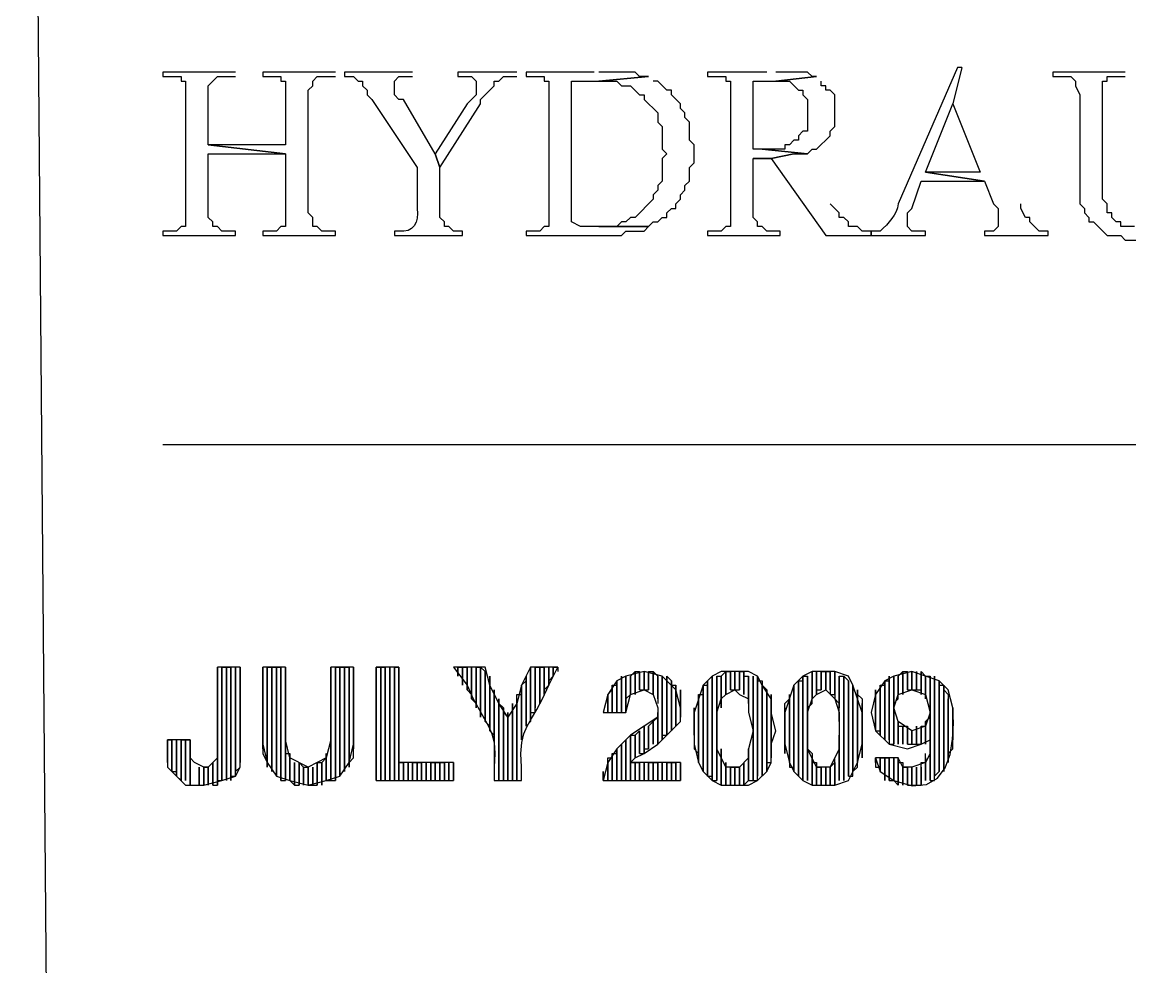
# Model space of a CAD drawing. Header units: metres. Extents: x 45 to 1207, y 17 to 774.
# Drawn here: x 935 to 993.6, y 67 to 116.9 of the extents above; entities that cross this region are included whole.
import ezdxf

# ---------------------------------------------------------------- set-up
doc = ezdxf.new("R2010")
doc.units = ezdxf.units.M

msp = doc.modelspace()

# ---------------------------------------------------------------- linework, layer by layer
for p, q in [((935.04, 216.72), (936.72, 17.76)), ((935.04, 216.72), (936.72, 17.76)), ((946.32, 114.24), (942.48, 114.24)), ((942.48, 114.24), (942.48, 114)), ((951.6, 114.24), (947.76, 114.24)), ((947.76, 114.24), (947.76, 114)), ((955.68, 114.24), (952.08, 114.24)), ((952.08, 114.24), (952.08, 114)), ((961.2, 114.24), (958.08, 114.24)), ((958.08, 114.24), (958.08, 114)), ((965.28, 114.24), (961.68, 114.24)), ((961.68, 114.24), (961.68, 114)), ((967.44, 114.24), (965.52, 114.24)), ((967.68, 114), (967.44, 114.24)), ((974.4, 114.24), (971.28, 114.24)), ((971.28, 114.24), (971.28, 114)), ((976.56, 114.24), (974.88, 114.24)), ((976.8, 114), (976.56, 114.24)), ((984.48, 114.48), (981.36, 107.28)), ((984.72, 114.48), (984.24, 112.56)), ((984.72, 114.48), (984.48, 114.48)), ((993.36, 114.24), (989.52, 114.24)), ((989.52, 114.24), (989.52, 114)), ((942.48, 114), (943.44, 114)), ((943.44, 114), (943.44, 113.76)), ((943.44, 113.76), (943.68, 113.76)), ((943.68, 113.76), (943.68, 113.52)), ((944.88, 113.52), (945.36, 114)), ((945.36, 114), (946.32, 114)), ((947.76, 114), (948.72, 114)), ((948.72, 114), (948.72, 113.76)), ((948.72, 113.76), (948.96, 113.76)), ((948.96, 113.76), (948.96, 110.4)), ((950.4, 113.76), (950.64, 114)), ((950.4, 113.52), (950.4, 113.76)), ((950.64, 114), (951.6, 114)), ((952.08, 114), (952.56, 114)), ((952.56, 114), (952.8, 113.76)), ((952.8, 113.76), (953.04, 113.76)), ((953.04, 113.76), (953.04, 113.52)), ((954.72, 113.76), (954.96, 114)), ((954.72, 113.04), (954.72, 113.76)), ((954.96, 114), (955.68, 114)), ((958.08, 114), (958.8, 114)), ((958.8, 114), (959.04, 113.76)), ((959.04, 113.76), (959.04, 113.04)), ((960, 113.52), (960, 113.76)), ((960, 113.76), (960.24, 113.76)), ((960.24, 113.76), (960.48, 114)), ((960.48, 114), (961.2, 114)), ((961.68, 114), (962.64, 114)), ((962.64, 114), (962.64, 113.76)), ((962.64, 113.76), (962.88, 113.76)), ((962.88, 113.76), (962.88, 113.52)), ((964.08, 106.32), (964.08, 113.76)), ((964.08, 113.76), (965.52, 113.76)), ((968.16, 114), (965.52, 113.76)), ((965.52, 113.76), (968.16, 114)), ((965.52, 113.76), (966.48, 113.76)), ((966.48, 113.76), (966.72, 113.52)), ((968.16, 114), (967.68, 114)), ((968.64, 113.76), (968.4, 113.76)), ((969.12, 113.28), (968.64, 113.76)), ((971.28, 114), (972.24, 114)), ((972.24, 114), (972.24, 113.76)), ((972.24, 113.76), (972.48, 113.76)), ((972.48, 113.76), (972.48, 113.52)), ((973.68, 110.16), (973.68, 113.76)), ((973.68, 113.76), (974.88, 113.76)), ((977.04, 114), (974.88, 113.76)), ((974.88, 113.76), (977.04, 114)), ((974.88, 113.76), (975.6, 113.76)), ((975.6, 113.76), (976.08, 113.28)), ((977.04, 114), (976.8, 114)), ((977.28, 113.52), (977.28, 113.76)), ((989.52, 114), (990.48, 114)), ((990.48, 114), (990.72, 113.76)), ((990.72, 113.76), (990.72, 113.52)), ((992.16, 107.52), (992.16, 113.76)), ((992.16, 113.76), (992.4, 113.76)), ((992.4, 113.76), (992.4, 114)), ((992.4, 114), (993.36, 114)), ((944.88, 110.4), (944.88, 113.52)), ((950.16, 113.28), (950.4, 113.52)), ((950.16, 106.8), (950.16, 113.28)), ((953.04, 113.52), (953.28, 113.28)), ((953.28, 113.28), (953.28, 113.04)), ((953.28, 113.04), (953.52, 112.8)), ((954.96, 112.8), (954.72, 113.04)), ((959.04, 113.04), (958.56, 112.56)), ((959.28, 112.8), (960, 113.52)), ((966.72, 113.52), (967.2, 113.52)), ((967.2, 113.52), (967.68, 113.04)), ((967.68, 113.04), (967.92, 113.04)), ((967.92, 113.04), (967.92, 112.8)), ((969.36, 113.28), (969.12, 113.28)), ((969.36, 113.04), (969.36, 113.28)), ((969.84, 112.56), (969.36, 113.04)), ((976.08, 113.28), (976.32, 113.28)), ((976.32, 113.28), (976.32, 113.04)), ((976.32, 113.04), (976.56, 112.8)), ((977.52, 113.52), (977.28, 113.52)), ((977.52, 113.28), (977.52, 113.52)), ((977.76, 113.28), (977.52, 113.28)), ((978, 113.04), (977.76, 113.28)), ((990.72, 113.52), (990.96, 113.04)), ((990.96, 113.04), (990.96, 107.28)), ((953.52, 112.8), (955.92, 109.2)), ((955.2, 112.8), (954.96, 112.8)), ((956.88, 109.92), (955.2, 112.8)), ((958.56, 112.56), (956.88, 109.92)), ((957.12, 109.2), (959.28, 112.56)), ((959.28, 112.56), (959.28, 112.8)), ((967.92, 112.8), (968.64, 112.08)), ((969.84, 112.32), (969.84, 112.56)), ((976.56, 112.8), (976.56, 111.12)), ((982.8, 108.96), (984.24, 112.56)), ((984.24, 112.56), (985.68, 108.96)), ((968.64, 112.08), (968.64, 111.6)), ((970.08, 112.08), (969.84, 112.32)), ((970.08, 111.84), (970.08, 112.08)), ((968.64, 111.6), (968.88, 111.36)), ((968.88, 111.36), (968.88, 110.16)), ((970.32, 111.6), (970.08, 111.84)), ((970.32, 110.64), (970.32, 111.6)), ((977.76, 111.12), (978, 111.36)), ((978, 111.36), (978, 111.6)), ((976.32, 111.12), (976.08, 110.88)), ((976.08, 110.88), (976.08, 110.64)), ((976.56, 111.12), (976.32, 111.12)), ((977.04, 110.16), (977.76, 110.88)), ((977.76, 110.88), (977.76, 111.12)), ((948.96, 109.92), (944.88, 110.4)), ((948.96, 110.4), (944.88, 110.4)), ((944.88, 110.4), (948.96, 109.92)), ((968.88, 110.16), (969.12, 109.92)), ((970.56, 110.4), (970.32, 110.64)), ((970.56, 109.44), (970.56, 110.4)), ((974.16, 110.16), (973.68, 110.16)), ((975.36, 110.16), (974.16, 110.16)), ((974.16, 110.16), (976.56, 109.92)), ((976.56, 109.92), (974.16, 110.16)), ((975.6, 110.4), (975.36, 110.4)), ((975.36, 110.4), (975.36, 110.16)), ((975.84, 110.64), (975.6, 110.4)), ((976.08, 110.64), (975.84, 110.64)), ((976.56, 109.92), (976.8, 110.16)), ((976.8, 110.16), (977.04, 110.16)), ((944.88, 106.56), (944.88, 109.92)), ((944.88, 109.92), (948.96, 109.92)), ((948.96, 109.92), (948.96, 106.08)), ((956.88, 109.92), (957.12, 109.2)), ((957.12, 109.2), (956.88, 109.92)), ((969.12, 109.92), (968.88, 109.68)), ((968.88, 109.68), (968.88, 108.48)), ((974.64, 109.68), (973.68, 109.68)), ((973.68, 109.68), (974.4, 109.68)), ((973.68, 106.56), (973.68, 109.68)), ((973.68, 109.68), (974.64, 109.68)), ((975.84, 109.92), (974.64, 109.68)), ((974.64, 109.68), (975.84, 109.92)), ((974.64, 109.68), (977.52, 105.6)), ((975.84, 109.92), (976.56, 109.92)), ((955.92, 109.2), (955.92, 107.04)), ((957.12, 106.56), (957.12, 109.2)), ((970.32, 109.2), (970.56, 109.44)), ((970.32, 108.48), (970.32, 109.2)), ((985.92, 108.48), (982.8, 108.96)), ((985.68, 108.96), (982.8, 108.96)), ((982.8, 108.96), (985.92, 108.48)), ((968.88, 108.48), (968.64, 108.24)), ((970.08, 108.24), (970.32, 108.48)), ((982.08, 107.04), (982.56, 108.48)), ((982.56, 108.48), (985.92, 108.48)), ((985.92, 108.48), (986.4, 107.28)), ((968.64, 108), (968.4, 107.76)), ((968.4, 107.76), (968.4, 107.52)), ((968.64, 108.24), (968.64, 108)), ((969.84, 107.76), (970.08, 108)), ((969.84, 107.52), (969.84, 107.76)), ((970.08, 108), (970.08, 108.24)), ((968.4, 107.52), (967.44, 106.56)), ((969.6, 107.28), (969.84, 107.52)), ((969.6, 107.04), (969.6, 107.28)), ((978.24, 106.8), (977.76, 107.28)), ((986.4, 107.28), (986.64, 107.04)), ((987.84, 107.04), (987.84, 107.28)), ((990.96, 107.28), (991.2, 107.04)), ((992.4, 107.28), (992.16, 107.52)), ((992.4, 106.8), (992.4, 107.28)), ((950.4, 106.56), (950.16, 106.8)), ((969.12, 106.8), (969.36, 107.04)), ((969.12, 106.56), (969.12, 106.8)), ((969.36, 107.04), (969.6, 107.04)), ((978.24, 106.56), (978.24, 106.8)), ((981.84, 106.8), (982.08, 107.04)), ((981.84, 106.08), (981.84, 106.8)), ((986.64, 107.04), (986.64, 106.08)), ((988.08, 106.56), (987.84, 107.04)), ((991.2, 107.04), (991.2, 106.8)), ((991.2, 106.8), (991.44, 106.56)), ((992.64, 106.8), (992.4, 106.8)), ((992.64, 106.56), (992.64, 106.8)), ((943.44, 106.08), (943.2, 105.84)), ((943.68, 106.08), (943.44, 106.08)), ((943.68, 106.32), (943.68, 106.08)), ((945.12, 106.32), (944.88, 106.56)), ((945.12, 106.08), (945.12, 106.32)), ((945.36, 106.08), (945.12, 106.08)), ((945.6, 105.84), (945.36, 106.08)), ((948.72, 106.08), (948.48, 105.84)), ((948.96, 106.08), (948.72, 106.08)), ((950.4, 106.08), (950.4, 106.56)), ((950.64, 106.08), (950.4, 106.08)), ((950.88, 105.84), (950.64, 106.08)), ((957.36, 106.32), (957.12, 106.56)), ((957.36, 106.08), (957.36, 106.32)), ((957.6, 106.08), (957.36, 106.08)), ((957.84, 105.84), (957.6, 106.08)), ((962.64, 106.08), (962.4, 105.84)), ((962.88, 106.08), (962.64, 106.08)), ((962.88, 106.32), (962.88, 106.08)), ((964.56, 106.08), (964.08, 106.32)), ((968.16, 106.08), (964.56, 106.08)), ((966.48, 106.08), (965.52, 106.08)), ((965.52, 106.08), (968.16, 106.08)), ((966.72, 106.32), (966.48, 106.08)), ((966.96, 106.32), (966.72, 106.32)), ((967.2, 106.56), (966.96, 106.32)), ((967.44, 106.56), (967.2, 106.56)), ((967.92, 105.84), (968.16, 106.08)), ((968.16, 106.08), (968.4, 106.32)), ((968.4, 106.32), (968.64, 106.32)), ((968.64, 106.32), (968.88, 106.56)), ((968.88, 106.56), (969.12, 106.56)), ((972.24, 106.08), (972, 105.84)), ((972.48, 106.08), (972.24, 106.08)), ((972.48, 106.32), (972.48, 106.08)), ((973.92, 106.32), (973.68, 106.56)), ((973.92, 106.08), (973.92, 106.32)), ((974.16, 106.08), (973.92, 106.08)), ((974.4, 105.84), (974.16, 106.08)), ((978.48, 106.56), (978.24, 106.56)), ((978.72, 106.32), (978.48, 106.56)), ((978.72, 106.08), (978.72, 106.32)), ((979.2, 106.08), (978.72, 106.08)), ((979.44, 105.84), (979.2, 106.08)), ((982.08, 105.84), (981.84, 106.08)), ((986.64, 106.08), (986.4, 105.84)), ((988.32, 106.56), (988.08, 106.56)), ((988.32, 106.32), (988.32, 106.56)), ((988.8, 105.84), (988.32, 106.32)), ((991.44, 106.56), (991.44, 106.32)), ((991.44, 106.32), (991.68, 106.32)), ((991.68, 106.32), (992.4, 105.6)), ((992.88, 106.32), (992.64, 106.56)), ((993.12, 106.32), (992.88, 106.32)), ((993.12, 106.08), (993.12, 106.32)), ((993.84, 106.08), (993.12, 106.08)), ((943.2, 105.84), (942.48, 105.84)), ((942.48, 105.84), (942.48, 105.6)), ((942.48, 105.6), (946.32, 105.6)), ((946.32, 105.84), (945.6, 105.84)), ((946.32, 105.6), (946.32, 105.84)), ((948.48, 105.84), (947.76, 105.84)), ((947.76, 105.84), (947.76, 105.6)), ((947.76, 105.6), (951.6, 105.6)), ((951.6, 105.84), (950.88, 105.84)), ((951.6, 105.6), (951.6, 105.84)), ((954.96, 105.84), (954.72, 105.84)), ((954.72, 105.84), (954.72, 105.6)), ((954.72, 105.6), (958.32, 105.6)), ((958.32, 105.84), (957.84, 105.84)), ((958.32, 105.6), (958.32, 105.84)), ((962.4, 105.84), (961.68, 105.84)), ((961.68, 105.84), (961.68, 105.6)), ((961.68, 105.6), (966.72, 105.6)), ((966.72, 105.6), (966.96, 105.84)), ((966.96, 105.84), (967.92, 105.84)), ((972, 105.84), (971.28, 105.84)), ((971.28, 105.84), (971.28, 105.6)), ((971.28, 105.6), (975.12, 105.6)), ((975.12, 105.84), (974.4, 105.84)), ((975.12, 105.6), (975.12, 105.84)), ((977.52, 105.6), (979.92, 105.6)), ((979.92, 105.84), (979.44, 105.84)), ((979.92, 105.6), (979.92, 105.84)), ((980.4, 105.84), (979.92, 105.84)), ((979.92, 105.84), (979.92, 105.6)), ((979.92, 105.6), (982.8, 105.6)), ((982.8, 105.84), (982.08, 105.84)), ((982.8, 105.6), (982.8, 105.84)), ((986.4, 105.84), (985.92, 105.84)), ((985.92, 105.84), (985.92, 105.6)), ((985.92, 105.6), (989.28, 105.6)), ((989.28, 105.84), (988.8, 105.84)), ((989.28, 105.6), (989.28, 105.84)), ((992.4, 105.6), (993.12, 105.6)), ((993.12, 105.6), (993.36, 105.36)), ((993.36, 105.36), (995.28, 105.36)), ((942.48, 94.56), (1198.56, 94.56)), ((945.36, 76.56), (945.36, 82.8)), ((945.36, 82.8), (945.36, 76.8)), ((946.56, 82.8), (945.36, 82.8)), ((945.36, 82.8), (945.36, 78)), ((945.6, 76.8), (945.6, 82.8)), ((945.6, 82.8), (945.6, 76.8)), ((945.6, 76.8), (945.6, 82.8)), ((945.6, 82.8), (945.84, 82.8)), ((945.84, 82.8), (945.84, 76.8)), ((945.84, 76.8), (945.84, 82.8)), ((945.84, 82.8), (945.84, 76.8)), ((945.84, 76.8), (945.84, 82.8)), ((945.84, 82.8), (946.08, 82.8)), ((946.08, 82.8), (946.08, 76.8)), ((946.08, 76.8), (946.08, 82.8)), ((946.08, 82.8), (946.08, 77.04)), ((946.32, 77.04), (946.32, 82.8)), ((946.32, 82.8), (946.32, 77.28)), ((946.32, 77.28), (946.32, 82.8)), ((946.32, 82.8), (946.32, 77.28)), ((946.56, 77.52), (946.56, 82.8)), ((946.56, 82.8), (946.56, 77.76)), ((946.56, 77.52), (946.56, 82.8)), ((947.76, 78.48), (947.76, 82.8)), ((947.76, 82.8), (947.76, 78.24)), ((947.76, 82.8), (947.76, 78.72)), ((948.96, 82.8), (947.76, 82.8)), ((948, 77.76), (948, 82.8)), ((948, 82.8), (948, 77.52)), ((948, 77.52), (948, 82.8)), ((948, 82.8), (948.24, 82.8)), ((948.24, 82.8), (948.24, 77.28)), ((948.24, 77.28), (948.24, 82.8)), ((948.24, 82.8), (948.24, 77.28)), ((948.24, 77.28), (948.24, 82.8)), ((948.24, 82.8), (948.48, 82.8)), ((948.48, 82.8), (948.48, 77.04)), ((948.48, 77.04), (948.48, 82.8)), ((948.48, 82.8), (948.48, 77.04)), ((948.48, 77.04), (948.48, 82.8)), ((948.48, 82.8), (948.72, 82.8)), ((948.72, 82.8), (948.72, 76.8)), ((948.72, 76.8), (948.72, 82.8)), ((948.72, 82.8), (948.72, 76.8)), ((948.96, 76.8), (948.96, 82.8)), ((948.96, 82.8), (948.96, 76.8)), ((948.96, 78.96), (948.96, 82.8)), ((951.36, 76.8), (951.36, 82.8)), ((951.36, 82.8), (951.36, 76.8)), ((952.56, 82.8), (951.36, 82.8)), ((951.36, 82.8), (951.36, 78.96)), ((951.6, 76.8), (951.6, 82.8)), ((951.6, 82.8), (951.6, 76.8)), ((951.6, 76.8), (951.6, 82.8)), ((951.6, 82.8), (951.84, 82.8)), ((951.84, 82.8), (951.84, 77.04)), ((951.84, 77.04), (951.84, 82.8)), ((951.84, 82.8), (951.84, 77.04)), ((951.84, 77.04), (951.84, 82.8)), ((951.84, 82.8), (952.08, 82.8)), ((952.08, 82.8), (952.08, 77.28)), ((952.08, 77.28), (952.08, 82.8)), ((952.08, 82.8), (952.08, 77.28)), ((952.08, 77.28), (952.08, 82.8)), ((952.08, 82.8), (952.32, 82.8)), ((952.32, 82.8), (952.32, 77.52)), ((952.32, 77.52), (952.32, 82.8)), ((952.32, 82.8), (952.32, 77.76)), ((952.56, 78), (952.56, 82.8)), ((952.56, 82.8), (952.56, 78.48)), ((952.56, 78.72), (952.56, 82.8)), ((953.76, 76.8), (953.76, 82.8)), ((953.76, 82.8), (954, 82.8)), ((954.96, 82.8), (953.76, 82.8)), ((953.76, 82.8), (953.76, 76.8)), ((954, 82.8), (954, 76.8)), ((954, 76.8), (954, 82.8)), ((954, 82.8), (954, 76.8)), ((954, 76.8), (954, 82.8)), ((954, 82.8), (954.24, 82.8)), ((954.24, 82.8), (954.24, 76.8)), ((954.24, 76.8), (954.24, 82.8)), ((954.24, 82.8), (954.24, 76.8)), ((954.48, 76.8), (954.48, 82.8)), ((954.48, 82.8), (954.48, 76.8)), ((954.48, 76.8), (954.48, 82.8)), ((954.48, 82.8), (954.48, 76.8)), ((954.72, 76.8), (954.72, 82.8)), ((954.72, 82.8), (954.72, 76.8)), ((954.72, 76.8), (954.72, 82.8)), ((954.72, 82.8), (954.96, 82.8)), ((954.96, 82.8), (954.96, 76.8)), ((954.96, 76.8), (954.96, 82.8)), ((954.96, 82.8), (954.96, 76.8)), ((954.96, 77.76), (954.96, 82.8)), ((959.52, 82.8), (957.84, 82.8)), ((957.84, 82.8), (958.56, 81.84)), ((958.08, 82.56), (958.08, 82.8)), ((958.08, 82.8), (958.08, 82.32)), ((958.08, 82.32), (958.08, 82.8)), ((958.08, 82.8), (958.32, 82.8)), ((958.32, 82.8), (958.32, 82.08)), ((958.32, 82.08), (958.32, 82.8)), ((958.32, 82.8), (958.32, 81.84)), ((958.32, 81.84), (958.32, 82.8)), ((958.32, 82.8), (958.56, 82.8)), ((958.56, 82.8), (958.56, 81.6)), ((958.56, 81.6), (958.56, 82.8)), ((958.56, 82.8), (958.56, 81.6)), ((958.8, 81.36), (958.8, 82.8)), ((958.8, 82.8), (958.8, 81.12)), ((958.8, 81.12), (958.8, 82.8)), ((958.8, 82.8), (958.8, 81.12)), ((959.04, 80.88), (959.04, 82.8)), ((959.04, 82.8), (959.04, 80.64)), ((959.04, 80.64), (959.04, 82.8)), ((959.04, 82.8), (959.28, 82.8)), ((959.28, 82.8), (959.28, 80.4)), ((959.28, 80.4), (959.28, 82.8)), ((959.28, 82.8), (959.28, 80.16)), ((959.28, 80.16), (959.28, 82.8)), ((959.28, 82.8), (959.52, 82.56)), ((959.76, 81.84), (959.52, 82.8)), ((961.92, 82.8), (961.44, 81.84)), ((961.92, 79.92), (961.92, 82.8)), ((961.92, 82.8), (961.92, 79.92)), ((961.92, 79.92), (961.92, 82.8)), ((961.92, 82.8), (961.92, 80.4)), ((963.36, 82.8), (961.92, 82.8)), ((962.16, 80.4), (962.16, 82.8)), ((962.16, 82.8), (962.16, 80.64)), ((962.16, 80.64), (962.16, 82.8)), ((962.16, 82.8), (962.4, 82.8)), ((962.4, 82.8), (962.4, 80.88)), ((962.4, 80.88), (962.4, 82.8)), ((962.4, 82.8), (962.4, 81.12)), ((962.4, 81.12), (962.4, 82.8)), ((962.4, 82.8), (962.64, 82.8)), ((962.64, 82.8), (962.64, 81.36)), ((962.64, 81.36), (962.64, 82.8)), ((962.64, 82.8), (962.64, 81.6)), ((962.88, 81.84), (962.88, 82.8)), ((962.88, 82.8), (962.88, 81.84)), ((962.88, 81.84), (962.88, 82.8)), ((962.88, 82.8), (962.88, 82.08)), ((962.88, 81.84), (963.36, 82.8)), ((963.12, 82.32), (963.12, 82.8)), ((963.12, 82.8), (963.12, 82.32)), ((963.12, 82.32), (963.12, 82.8)), ((963.12, 82.8), (963.36, 82.8)), ((963.36, 82.8), (963.36, 82.56)), ((959.52, 82.56), (959.52, 79.92)), ((959.52, 79.92), (959.52, 82.56)), ((959.52, 82.56), (959.52, 79.92)), ((959.76, 79.68), (959.76, 82.32)), ((959.76, 82.32), (959.76, 79.44)), ((961.44, 81.84), (961.68, 82.08)), ((961.68, 79.68), (961.68, 82.32)), ((961.68, 82.32), (961.68, 79.68)), ((961.68, 82.08), (961.68, 79.68)), ((962.88, 82.08), (963.12, 82.32)), ((966.48, 82.08), (966, 81.36)), ((966.96, 82.32), (966.48, 82.08)), ((966.48, 80.4), (966.48, 82.08)), ((966.48, 82.08), (966.48, 80.4)), ((966.72, 80.4), (966.72, 82.32)), ((966.72, 82.32), (966.72, 80.4)), ((966.72, 80.4), (966.72, 82.32)), ((966.72, 82.32), (966.72, 80.4)), ((967.92, 82.56), (966.96, 82.32)), ((966.96, 80.4), (966.96, 82.32)), ((966.96, 82.32), (966.96, 80.4)), ((966.96, 80.88), (966.96, 82.32)), ((966.96, 82.32), (966.96, 81.12)), ((967.2, 82.32), (967.44, 82.56)), ((967.2, 81.36), (967.2, 82.32)), ((967.2, 82.32), (967.2, 81.36)), ((967.2, 81.36), (967.2, 82.32)), ((967.44, 82.56), (967.44, 81.36)), ((967.44, 81.36), (967.44, 82.56)), ((967.44, 82.56), (967.44, 81.6)), ((967.44, 81.6), (967.44, 82.56)), ((967.44, 82.56), (967.68, 82.56)), ((967.68, 82.56), (967.68, 81.6)), ((967.68, 81.6), (967.68, 82.56)), ((967.68, 82.56), (967.68, 81.6)), ((967.92, 81.6), (967.92, 82.56)), ((967.92, 82.56), (967.92, 81.6)), ((967.92, 81.6), (967.92, 82.56)), ((967.92, 82.56), (967.92, 81.6)), ((968.88, 82.32), (967.92, 82.56)), ((968.16, 81.6), (968.16, 82.56)), ((968.16, 82.56), (968.16, 81.6)), ((968.16, 81.6), (968.16, 82.56)), ((968.16, 82.56), (968.4, 82.56)), ((968.4, 82.56), (968.4, 81.36)), ((968.4, 81.36), (968.4, 82.56)), ((968.4, 82.56), (968.4, 81.36)), ((968.4, 81.36), (968.4, 82.56)), ((968.4, 82.56), (968.64, 82.32)), ((968.64, 82.32), (968.64, 81.12)), ((968.64, 81.12), (968.64, 82.32)), ((968.64, 82.32), (968.64, 80.88)), ((968.88, 78.96), (968.88, 82.32)), ((968.88, 82.32), (968.88, 78.96)), ((968.88, 78.96), (968.88, 82.32)), ((968.88, 82.32), (968.88, 79.2)), ((969.6, 81.6), (968.88, 82.32)), ((969.12, 79.2), (969.12, 82.32)), ((969.12, 82.32), (969.12, 79.2)), ((969.12, 79.2), (969.12, 82.32)), ((969.12, 82.32), (969.36, 82.08)), ((969.36, 82.08), (969.36, 79.44)), ((969.36, 79.44), (969.36, 82.08)), ((969.36, 82.08), (969.36, 79.44)), ((971.52, 82.32), (971.04, 81.84)), ((971.28, 77.04), (971.28, 82.08)), ((971.28, 82.08), (971.28, 77.04)), ((972, 82.56), (971.52, 82.32)), ((971.52, 76.8), (971.52, 82.32)), ((971.52, 82.32), (971.52, 76.8)), ((971.52, 77.04), (971.52, 82.08)), ((971.52, 82.08), (971.52, 76.8)), ((971.76, 76.8), (971.76, 82.32)), ((971.76, 82.32), (971.76, 76.8)), ((971.76, 80.16), (971.76, 82.32)), ((971.76, 82.32), (972, 82.32)), ((972, 82.32), (972.24, 82.56)), ((973.44, 82.56), (972, 82.56)), ((972, 82.32), (972, 80.64)), ((972, 80.64), (972, 82.32)), ((972, 82.32), (972, 81.12)), ((972, 81.12), (972, 82.32)), ((972.24, 82.56), (972.24, 81.36)), ((972.24, 81.36), (972.24, 82.56)), ((972.24, 82.56), (972.24, 81.36)), ((972.24, 81.36), (972.24, 82.56)), ((972.24, 82.56), (972.48, 82.56)), ((972.48, 82.56), (972.48, 81.6)), ((972.48, 81.6), (972.48, 82.56)), ((972.48, 82.56), (972.48, 81.6)), ((972.72, 81.6), (972.72, 82.56)), ((972.72, 82.56), (972.72, 81.6)), ((972.72, 81.6), (972.72, 82.56)), ((972.72, 82.56), (972.72, 81.6)), ((972.96, 81.6), (972.96, 82.56)), ((972.96, 82.56), (972.96, 81.6)), ((972.96, 81.6), (972.96, 82.56)), ((972.96, 82.56), (973.2, 82.56)), ((973.2, 82.56), (973.2, 81.36)), ((973.2, 81.36), (973.2, 82.56)), ((973.2, 82.56), (973.2, 81.36)), ((973.2, 81.36), (973.2, 82.32)), ((973.2, 82.32), (973.44, 82.32)), ((973.92, 82.32), (973.44, 82.56)), ((973.44, 82.32), (973.44, 80.88)), ((973.44, 80.88), (973.44, 82.32)), ((973.44, 82.32), (973.44, 80.64)), ((973.68, 79.92), (973.68, 82.32)), ((973.68, 82.32), (973.68, 76.8)), ((973.68, 76.8), (973.68, 82.32)), ((973.68, 82.32), (973.68, 76.8)), ((973.92, 76.8), (973.92, 82.32)), ((973.92, 82.32), (973.92, 77.04)), ((974.16, 81.84), (973.92, 82.32)), ((973.92, 77.04), (973.92, 82.08)), ((973.92, 82.08), (974.16, 82.08)), ((974.16, 82.08), (974.16, 77.04)), ((976.32, 82.32), (975.84, 81.84)), ((976.08, 77.04), (976.08, 82.08)), ((976.08, 82.08), (976.08, 77.04)), ((976.08, 77.04), (976.08, 82.08)), ((976.08, 82.08), (976.32, 82.08)), ((976.8, 82.56), (976.32, 82.32)), ((976.32, 76.8), (976.32, 82.32)), ((976.32, 82.32), (976.32, 76.8)), ((976.32, 76.8), (976.32, 82.32)), ((976.32, 82.32), (976.56, 82.32)), ((976.32, 82.08), (976.32, 76.8)), ((976.56, 82.32), (976.56, 76.8)), ((976.56, 80.16), (976.56, 82.32)), ((976.56, 82.32), (976.56, 80.64)), ((976.8, 81.12), (976.8, 82.56)), ((976.8, 82.56), (976.8, 81.36)), ((978, 82.56), (976.8, 82.56)), ((976.8, 80.88), (976.8, 82.32)), ((976.8, 82.32), (976.8, 81.12)), ((977.04, 81.36), (977.04, 82.56)), ((977.04, 82.56), (977.04, 81.36)), ((977.04, 81.36), (977.04, 82.56)), ((977.04, 82.56), (977.04, 81.6)), ((977.28, 81.6), (977.28, 82.56)), ((977.28, 82.56), (977.28, 81.6)), ((977.28, 81.6), (977.28, 82.56)), ((977.28, 82.56), (977.52, 82.56)), ((977.52, 82.56), (977.52, 81.6)), ((977.52, 81.6), (977.52, 82.56)), ((977.52, 82.56), (977.52, 81.6)), ((977.52, 81.6), (977.52, 82.56)), ((977.52, 82.56), (977.76, 82.56)), ((977.76, 82.56), (977.76, 81.6)), ((977.76, 81.6), (977.76, 82.56)), ((977.76, 82.56), (977.76, 81.36)), ((978, 81.36), (978, 82.56)), ((978, 82.56), (978, 81.36)), ((978.72, 82.32), (978, 82.56)), ((978, 81.36), (978, 82.32)), ((978, 82.32), (978, 81.12)), ((978.24, 80.88), (978.24, 82.32)), ((978.24, 82.32), (978.24, 80.64)), ((978.24, 79.92), (978.24, 82.32)), ((978.24, 82.32), (978.48, 82.32)), ((978.48, 82.32), (978.48, 76.8)), ((978.48, 76.8), (978.48, 82.32)), ((978.48, 82.32), (978.48, 76.8)), ((978.48, 76.8), (978.48, 82.32)), ((978.48, 82.32), (978.72, 82.08)), ((978.96, 81.84), (978.72, 82.32)), ((978.72, 82.08), (978.72, 77.04)), ((978.72, 77.04), (978.72, 82.08)), ((978.72, 82.08), (978.72, 77.04)), ((980.64, 82.08), (980.16, 81.36)), ((981.12, 82.32), (980.64, 82.08)), ((980.64, 79.2), (980.64, 82.08)), ((980.64, 82.08), (980.64, 78.96)), ((980.64, 78.96), (980.64, 82.08)), ((980.64, 82.08), (980.88, 82.08)), ((980.88, 78.96), (980.88, 82.32)), ((980.88, 82.32), (980.88, 78.72)), ((980.88, 82.08), (980.88, 78.96)), ((982.08, 82.56), (981.12, 82.32)), ((981.12, 78.72), (981.12, 82.32)), ((981.12, 82.32), (981.12, 78.72)), ((981.12, 78.72), (981.12, 82.32)), ((981.12, 82.32), (981.12, 80.88)), ((981.36, 82.32), (981.6, 82.56)), ((981.36, 81.12), (981.36, 82.32)), ((981.36, 82.32), (981.36, 81.36)), ((981.36, 81.36), (981.36, 82.32)), ((981.6, 82.56), (981.6, 81.36)), ((981.6, 81.36), (981.6, 82.56)), ((981.6, 82.56), (981.6, 81.6)), ((981.6, 81.6), (981.6, 82.56)), ((981.6, 82.56), (981.84, 82.56)), ((981.84, 82.56), (981.84, 81.6)), ((981.84, 81.6), (981.84, 82.56)), ((981.84, 82.56), (981.84, 81.6)), ((982.08, 81.6), (982.08, 82.56)), ((982.08, 82.56), (982.08, 81.6)), ((982.08, 81.6), (982.08, 82.56)), ((982.08, 82.56), (982.08, 81.6)), ((983.52, 82.08), (982.08, 82.56)), ((982.32, 81.6), (982.32, 82.56)), ((982.32, 82.56), (982.32, 81.6)), ((982.32, 81.6), (982.32, 82.56)), ((982.32, 82.56), (982.32, 81.6)), ((982.56, 81.6), (982.56, 82.56)), ((982.56, 82.56), (982.56, 81.36)), ((982.56, 81.36), (982.56, 82.56)), ((982.56, 82.56), (982.8, 82.32)), ((982.8, 82.32), (982.8, 81.36)), ((982.8, 81.36), (982.8, 82.32)), ((982.8, 82.32), (982.8, 81.12)), ((982.8, 81.12), (982.8, 82.32)), ((982.8, 82.32), (983.04, 82.32)), ((983.04, 82.32), (983.04, 80.88)), ((983.04, 76.8), (983.04, 82.32)), ((983.04, 82.32), (983.04, 76.8)), ((983.28, 76.8), (983.28, 82.32)), ((983.28, 82.32), (983.28, 77.04)), ((983.28, 77.04), (983.28, 82.08)), ((983.28, 82.08), (983.28, 77.04)), ((983.52, 77.28), (983.52, 82.08)), ((983.52, 82.08), (983.52, 77.28)), ((984, 81.6), (983.52, 82.08)), ((958.56, 81.6), (958.8, 81.36)), ((959.76, 79.44), (959.76, 81.84)), ((959.76, 81.84), (959.76, 79.44)), ((960.24, 80.88), (959.76, 81.84)), ((960, 79.2), (960, 81.6)), ((960, 81.6), (960, 78.96)), ((961.44, 81.84), (961.2, 80.88)), ((961.44, 78.96), (961.44, 81.84)), ((961.44, 81.84), (961.44, 79.2)), ((961.44, 79.2), (961.44, 81.84)), ((962.64, 81.6), (962.88, 81.84)), ((966, 81.36), (966.24, 81.6)), ((966.24, 80.4), (966.24, 81.84)), ((966.24, 81.84), (966.24, 80.4)), ((966.24, 80.4), (966.24, 81.84)), ((966.24, 81.84), (966.48, 81.84)), ((966.24, 81.6), (966.24, 80.4)), ((966.48, 81.84), (966.48, 80.4)), ((967.2, 81.36), (967.92, 81.6)), ((967.68, 81.6), (967.92, 81.6)), ((967.92, 81.6), (968.16, 81.6)), ((967.92, 81.6), (968.4, 81.36)), ((969.36, 79.44), (969.36, 81.84)), ((969.36, 81.84), (969.6, 81.84)), ((969.6, 81.84), (969.6, 79.68)), ((969.6, 79.68), (969.6, 81.84)), ((969.6, 81.84), (969.6, 79.68)), ((969.84, 80.64), (969.6, 81.6)), ((969.84, 79.92), (969.84, 81.6)), ((969.84, 81.6), (969.84, 80.16)), ((971.04, 81.84), (970.56, 80.4)), ((971.04, 77.52), (971.04, 81.84)), ((971.04, 81.84), (971.04, 77.28)), ((971.04, 77.28), (971.04, 81.84)), ((971.04, 81.84), (971.28, 81.84)), ((971.28, 81.84), (971.28, 77.04)), ((972.24, 81.36), (972.72, 81.6)), ((972.48, 81.6), (972.72, 81.6)), ((972.72, 81.6), (972.96, 81.6)), ((972.72, 81.6), (972.96, 81.36)), ((974.16, 77.04), (974.16, 81.84)), ((974.16, 81.84), (974.16, 77.28)), ((974.16, 77.28), (974.16, 81.84)), ((974.16, 81.84), (974.4, 81.6)), ((974.64, 81.12), (974.16, 81.84)), ((974.4, 81.6), (974.4, 77.28)), ((974.4, 77.28), (974.4, 81.6)), ((974.4, 81.6), (974.4, 77.76)), ((975.84, 81.84), (975.36, 80.4)), ((975.84, 77.52), (975.84, 81.84)), ((975.84, 81.84), (975.84, 77.28)), ((975.84, 77.28), (975.84, 81.84)), ((975.84, 81.84), (975.84, 77.28)), ((977.04, 81.6), (977.28, 81.6)), ((977.04, 81.36), (977.52, 81.6)), ((977.52, 81.6), (978, 81.12)), ((978.96, 77.04), (978.96, 81.84)), ((978.96, 81.84), (978.96, 77.28)), ((978.96, 77.28), (978.96, 81.84)), ((978.96, 81.84), (978.96, 77.28)), ((979.44, 80.4), (978.96, 81.84)), ((979.2, 77.52), (979.2, 81.6)), ((979.2, 81.6), (979.2, 77.76)), ((980.16, 79.68), (980.16, 81.6)), ((980.16, 81.6), (980.16, 79.44)), ((980.4, 79.44), (980.4, 81.84)), ((980.4, 81.84), (980.4, 79.2)), ((980.4, 79.2), (980.4, 81.84)), ((980.4, 81.84), (980.64, 81.84)), ((980.64, 81.84), (980.64, 79.2)), ((981.36, 81.36), (982.08, 81.6)), ((981.84, 81.6), (982.08, 81.6)), ((982.08, 81.6), (982.32, 81.6)), ((982.08, 81.6), (982.8, 81.36)), ((982.32, 81.6), (982.56, 81.6)), ((983.52, 77.28), (983.52, 81.84)), ((983.52, 81.84), (983.76, 81.84)), ((983.76, 81.84), (983.76, 77.28)), ((983.76, 77.28), (983.76, 81.84)), ((983.76, 81.84), (983.76, 77.52)), ((983.76, 77.52), (983.76, 81.6)), ((983.76, 81.6), (984, 81.36)), ((984.24, 80.64), (984, 81.6)), ((958.8, 81.12), (959.04, 80.88)), ((960, 78.96), (960, 81.36)), ((960, 81.36), (960, 76.8)), ((960.24, 76.8), (960.24, 81.12)), ((960.24, 81.12), (960.24, 76.8)), ((960.24, 76.8), (960.24, 80.88)), ((960.24, 80.88), (960.48, 80.64)), ((960.72, 80.16), (960.24, 80.88)), ((961.2, 80.88), (960.72, 80.16)), ((960.96, 76.8), (960.96, 80.88)), ((960.96, 80.88), (960.96, 76.8)), ((961.2, 76.8), (961.2, 81.36)), ((961.2, 81.36), (961.44, 81.36)), ((961.2, 76.8), (961.2, 81.12)), ((961.2, 81.12), (961.2, 76.8)), ((961.44, 81.36), (961.44, 78.96)), ((966, 81.36), (965.76, 80.4)), ((966, 80.4), (966, 81.36)), ((966, 81.36), (966, 80.4)), ((966, 80.4), (966, 81.36)), ((966.96, 81.12), (967.2, 81.36)), ((966.96, 80.4), (967.2, 81.36)), ((968.4, 81.36), (968.64, 80.64)), ((969.84, 80.16), (969.84, 81.12)), ((970.8, 77.76), (970.8, 81.36)), ((970.8, 81.36), (971.04, 81.36)), ((970.8, 78.24), (970.8, 81.12)), ((970.8, 81.12), (970.8, 77.76)), ((971.04, 81.36), (971.04, 77.52)), ((971.76, 80.4), (972, 81.12)), ((972, 81.12), (972.24, 81.36)), ((972.96, 81.36), (973.44, 81.12)), ((973.44, 81.12), (973.44, 80.4)), ((974.64, 77.76), (974.64, 81.36)), ((974.64, 81.36), (974.64, 78)), ((974.64, 80.4), (974.64, 81.12)), ((974.64, 78), (974.64, 80.88)), ((974.64, 80.88), (974.64, 78.72)), ((975.36, 80.88), (975.6, 81.12)), ((975.36, 78.24), (975.36, 80.88)), ((975.6, 77.76), (975.6, 81.36)), ((975.6, 81.36), (975.6, 77.52)), ((975.6, 81.12), (975.6, 77.76)), ((976.56, 80.4), (976.8, 81.12)), ((976.56, 80.64), (976.8, 80.88)), ((976.8, 81.12), (977.04, 81.36)), ((977.76, 81.36), (978, 81.36)), ((978, 81.12), (978.24, 80.88)), ((978, 81.12), (978.24, 80.4)), ((979.2, 77.76), (979.2, 81.36)), ((979.2, 81.36), (979.44, 81.12)), ((979.44, 81.12), (979.44, 78)), ((979.44, 78), (979.44, 80.88)), ((979.44, 80.88), (979.44, 78.72)), ((980.16, 81.36), (979.92, 80.4)), ((980.16, 79.92), (980.16, 81.12)), ((980.16, 81.12), (980.16, 79.68)), ((981.12, 80.64), (981.36, 81.36)), ((981.12, 80.88), (981.36, 81.12)), ((982.8, 81.36), (983.04, 80.4)), ((984, 81.36), (984, 77.76)), ((984, 77.76), (984, 81.12)), ((984, 81.12), (984, 78.24)), ((960.48, 80.64), (960.48, 76.8)), ((960.48, 76.8), (960.48, 80.64)), ((960.48, 80.64), (960.48, 76.8)), ((960.48, 76.8), (960.48, 80.4)), ((960.48, 80.4), (960.72, 80.16)), ((960.72, 76.8), (960.72, 80.4)), ((960.72, 80.4), (960.72, 76.8)), ((960.96, 76.8), (960.96, 80.64)), ((960.96, 80.64), (960.96, 76.8)), ((961.92, 80.4), (962.16, 80.4)), ((965.76, 80.4), (966.96, 80.4)), ((966.48, 80.4), (966.72, 80.4)), ((966.72, 80.4), (966.96, 80.4)), ((968.64, 80.64), (968.64, 80.16)), ((968.64, 78.96), (968.64, 80.4)), ((969.84, 79.92), (969.84, 80.64)), ((970.56, 79.2), (970.56, 80.64)), ((970.56, 80.64), (970.56, 78.48)), ((970.56, 80.4), (970.56, 79.44)), ((971.76, 79.44), (971.76, 80.4)), ((973.44, 80.4), (973.68, 79.44)), ((974.88, 79.44), (974.64, 80.4)), ((975.36, 79.2), (975.36, 80.64)), ((975.36, 80.64), (975.36, 78.24)), ((975.36, 80.4), (975.36, 79.44)), ((976.56, 79.44), (976.56, 80.4)), ((978.24, 80.4), (978.24, 78.48)), ((979.44, 78.72), (979.44, 80.4)), ((979.92, 80.4), (980.16, 79.44)), ((981.36, 79.92), (981.12, 80.64)), ((981.12, 78.72), (981.12, 80.4)), ((983.04, 80.4), (982.8, 79.68)), ((984.24, 78.48), (984.24, 80.64)), ((984.24, 80.64), (984.24, 78.96)), ((959.52, 79.92), (959.76, 79.68)), ((960.72, 80.16), (960.72, 76.8)), ((961.68, 79.68), (961.92, 79.92)), ((968.64, 80.16), (967.2, 79.2)), ((967.92, 78.24), (967.92, 79.68)), ((967.92, 79.68), (967.92, 78.48)), ((968.16, 79.68), (968.4, 79.92)), ((968.16, 78.48), (968.16, 79.68)), ((968.16, 79.68), (968.16, 78.48)), ((968.16, 78.48), (968.16, 79.68)), ((968.4, 79.92), (968.64, 80.16)), ((968.4, 79.92), (968.4, 78.72)), ((968.4, 78.72), (968.4, 79.92)), ((968.4, 79.92), (968.4, 78.72)), ((968.4, 78.72), (968.4, 79.92)), ((968.64, 80.16), (968.64, 78.72)), ((968.64, 78.72), (968.64, 80.16)), ((968.64, 78.72), (969.84, 79.92)), ((969.6, 79.68), (969.84, 79.92)), ((981.36, 78.72), (981.36, 79.92)), ((981.36, 79.92), (981.36, 78.72)), ((982.08, 79.44), (981.36, 79.92)), ((981.36, 78.72), (981.36, 79.68)), ((981.36, 79.68), (981.6, 79.68)), ((981.6, 79.68), (981.6, 78.72)), ((981.6, 78.72), (981.6, 79.68)), ((981.6, 79.68), (981.6, 78.72)), ((981.6, 78.72), (981.6, 79.68)), ((981.6, 79.68), (981.84, 79.68)), ((981.84, 79.68), (981.84, 78.72)), ((981.84, 78.72), (981.84, 79.68)), ((981.84, 79.68), (981.84, 78.72)), ((982.8, 79.68), (982.08, 79.44)), ((982.32, 78.72), (982.32, 79.68)), ((982.32, 79.68), (982.32, 78.72)), ((982.56, 78.72), (982.56, 79.68)), ((982.56, 79.68), (982.56, 78.72)), ((982.56, 78.72), (982.56, 79.68)), ((982.56, 79.68), (982.8, 79.68)), ((982.8, 79.92), (983.04, 80.16)), ((982.8, 78.72), (982.8, 79.92)), ((982.8, 79.92), (982.8, 78.96)), ((982.8, 78.96), (982.8, 79.92)), ((982.8, 79.68), (982.8, 78.72)), ((983.04, 80.16), (983.04, 78.96)), ((959.76, 79.44), (960, 79.2)), ((967.2, 79.2), (966.48, 78.48)), ((967.2, 76.8), (967.2, 79.2)), ((967.2, 79.2), (967.2, 76.8)), ((967.2, 77.76), (967.2, 79.2)), ((967.2, 79.2), (967.44, 79.2)), ((967.44, 79.2), (967.68, 79.44)), ((967.44, 79.2), (967.44, 78)), ((967.44, 78), (967.44, 79.2)), ((967.44, 79.2), (967.44, 78)), ((967.44, 78), (967.44, 79.2)), ((967.68, 79.44), (967.68, 78.24)), ((967.68, 78.24), (967.68, 79.44)), ((967.68, 79.44), (967.68, 78.24)), ((967.92, 78.24), (967.92, 79.44)), ((967.92, 79.44), (967.92, 78.24)), ((968.88, 79.2), (969.12, 79.2)), ((970.56, 79.44), (970.56, 78.72)), ((971.76, 78.48), (971.76, 79.44)), ((973.68, 79.44), (973.44, 78.48)), ((973.68, 76.8), (973.68, 79.2)), ((974.64, 78.72), (974.88, 79.44)), ((975.36, 79.44), (975.36, 78.72)), ((976.56, 78.48), (976.56, 79.44)), ((978.24, 76.8), (978.24, 79.2)), ((980.16, 79.44), (980.4, 79.44)), ((980.16, 79.44), (980.88, 78.72)), ((982.08, 78.72), (982.08, 79.44)), ((982.08, 79.44), (982.08, 78.72)), ((982.08, 78.72), (982.08, 79.44)), ((982.08, 79.44), (982.08, 78.72)), ((982.32, 78.72), (982.32, 79.44)), ((982.32, 79.44), (982.32, 78.72)), ((942.72, 77.76), (942.72, 78.96)), ((942.72, 78.96), (942.96, 78.96)), ((942.72, 78.96), (942.72, 77.52)), ((943.92, 78.96), (942.72, 78.96)), ((942.96, 78.96), (942.96, 77.28)), ((942.96, 77.28), (942.96, 78.96)), ((942.96, 78.96), (942.96, 77.28)), ((943.2, 77.28), (943.2, 78.96)), ((943.2, 78.96), (943.2, 77.04)), ((943.2, 77.04), (943.2, 78.96)), ((943.2, 78.96), (943.2, 77.04)), ((943.44, 76.8), (943.44, 78.96)), ((943.44, 78.96), (943.44, 76.8)), ((943.44, 76.8), (943.44, 78.96)), ((943.44, 78.96), (943.68, 78.96)), ((943.68, 78.96), (943.68, 76.8)), ((943.68, 76.8), (943.68, 78.96)), ((943.68, 78.96), (943.68, 76.8)), ((943.68, 76.8), (943.68, 78.96)), ((943.68, 78.96), (943.92, 78.96)), ((943.92, 78.96), (943.92, 76.56)), ((943.92, 76.56), (943.92, 78.96)), ((943.92, 78.24), (943.92, 78.96)), ((947.76, 78.72), (948, 77.76)), ((948.96, 76.8), (948.96, 78.96)), ((949.2, 78), (948.96, 78.96)), ((951.36, 78.96), (951.12, 78)), ((951.36, 78.72), (951.36, 76.8)), ((952.32, 77.76), (952.56, 78.72)), ((966.48, 78.48), (966, 77.76)), ((966.48, 76.8), (966.48, 78.48)), ((966.48, 78.48), (966.48, 76.8)), ((966.72, 76.8), (966.72, 78.72)), ((966.72, 78.72), (966.72, 76.8)), ((966.72, 76.8), (966.72, 78.72)), ((966.72, 78.72), (966.72, 76.8)), ((966.96, 76.8), (966.96, 78.96)), ((966.96, 78.96), (966.96, 76.8)), ((966.96, 76.8), (966.96, 78.96)), ((966.96, 78.96), (966.96, 76.8)), ((967.92, 78.24), (968.64, 78.72)), ((967.92, 78.48), (968.16, 78.48)), ((970.56, 78.72), (970.8, 77.76)), ((970.56, 78.48), (970.8, 78.24)), ((971.76, 76.8), (971.76, 78.96)), ((972.24, 77.52), (971.76, 78.48)), ((972, 76.8), (972, 78.48)), ((972, 78.48), (972, 76.56)), ((973.44, 76.8), (973.44, 78.48)), ((973.44, 78.48), (973.44, 76.8)), ((973.44, 78.48), (973.44, 78)), ((974.64, 77.76), (974.64, 78.72)), ((975.36, 78.72), (975.6, 77.76)), ((976.56, 76.8), (976.56, 78.96)), ((976.56, 76.8), (976.56, 78.48)), ((976.56, 78.48), (976.8, 78.24)), ((977.04, 77.52), (976.56, 78.48)), ((978.24, 78.48), (977.76, 77.52)), ((978.24, 76.8), (978.24, 78.48)), ((978.24, 78.48), (978.24, 76.8)), ((979.2, 77.76), (979.44, 78.72)), ((980.88, 78.72), (981.12, 78.72)), ((980.88, 78.72), (981.84, 78.48)), ((981.84, 78.72), (982.08, 78.72)), ((981.84, 78.48), (982.56, 78.72)), ((982.08, 78.72), (982.32, 78.72)), ((982.32, 78.72), (982.56, 78.72)), ((982.56, 78.72), (983.04, 78.96)), ((983.04, 78.96), (983.04, 78.24)), ((983.04, 78.48), (983.04, 76.8)), ((984, 78.24), (984.24, 78.48)), ((943.92, 78.24), (943.92, 78)), ((943.92, 76.56), (943.92, 78)), ((943.92, 78), (944.16, 77.76)), ((945.36, 78), (944.88, 77.52)), ((945.36, 76.56), (945.36, 78)), ((945.36, 78), (945.36, 76.56)), ((947.76, 78.24), (948, 77.76)), ((948.96, 76.8), (948.96, 78.24)), ((948.96, 78.24), (949.2, 78.24)), ((949.2, 78.24), (949.2, 76.8)), ((949.2, 76.8), (949.2, 78)), ((949.2, 78), (949.2, 76.8)), ((950.16, 77.52), (949.2, 78)), ((951.12, 78), (950.16, 77.52)), ((950.88, 77.76), (951.12, 78)), ((951.12, 76.8), (951.12, 78.24)), ((951.12, 78.24), (951.12, 76.8)), ((951.12, 78), (951.12, 76.8)), ((951.36, 76.8), (951.36, 78.24)), ((952.32, 77.76), (952.56, 78)), ((966, 76.8), (966, 78)), ((966, 78), (966.24, 78)), ((966.24, 76.8), (966.24, 78.24)), ((966.24, 78.24), (966.24, 76.8)), ((966.24, 76.8), (966.24, 78.24)), ((966.24, 78.24), (966.48, 78.24)), ((966.24, 78), (966.24, 76.8)), ((966.48, 78.24), (966.48, 76.8)), ((967.2, 77.76), (967.44, 78)), ((967.44, 78), (967.92, 78.24)), ((967.68, 78.24), (967.92, 78.24)), ((972, 76.56), (972, 78)), ((972, 78), (972, 76.56)), ((973.44, 78), (972.96, 77.52)), ((973.44, 76.8), (973.44, 78)), ((976.8, 78.24), (976.8, 76.56)), ((976.8, 76.56), (976.8, 78)), ((976.8, 78), (976.8, 76.56)), ((978, 76.56), (978, 78)), ((980.16, 77.76), (980.16, 78)), ((980.16, 78), (980.16, 77.52)), ((981.36, 78), (980.16, 78)), ((980.16, 78), (980.4, 77.28)), ((980.4, 77.52), (980.4, 78)), ((980.4, 78), (980.4, 77.28)), ((980.4, 77.28), (980.4, 78)), ((980.4, 78), (980.64, 78)), ((980.64, 78), (980.64, 77.04)), ((980.64, 77.04), (980.64, 78)), ((980.64, 78), (980.64, 76.8)), ((980.64, 76.8), (980.64, 78)), ((980.64, 78), (980.88, 78)), ((980.88, 78), (980.88, 76.8)), ((980.88, 76.8), (980.88, 78)), ((980.88, 78), (980.88, 76.8)), ((981.12, 76.8), (981.12, 78)), ((981.12, 78), (981.12, 76.8)), ((981.12, 76.8), (981.12, 78)), ((981.12, 78), (981.12, 76.8)), ((981.36, 76.56), (981.36, 78)), ((981.36, 78), (981.36, 76.56)), ((981.6, 77.52), (981.36, 78)), ((982.8, 76.8), (982.8, 78.24)), ((983.04, 78.24), (982.8, 77.76)), ((982.8, 76.8), (982.8, 78)), ((982.8, 78), (982.8, 76.8)), ((942.72, 77.52), (943.68, 76.56)), ((944.64, 77.52), (944.16, 77.76)), ((944.4, 76.56), (944.4, 77.52)), ((944.4, 77.52), (944.4, 76.56)), ((944.4, 76.56), (944.4, 77.52)), ((944.4, 77.52), (944.4, 76.56)), ((944.64, 76.56), (944.64, 77.52)), ((944.64, 77.52), (944.64, 76.56)), ((944.64, 76.56), (944.64, 77.52)), ((944.64, 77.52), (944.88, 77.52)), ((944.88, 77.52), (944.64, 77.52)), ((944.88, 77.52), (945.12, 77.76)), ((944.88, 77.52), (944.88, 76.56)), ((944.88, 76.56), (944.88, 77.52)), ((944.88, 77.52), (944.88, 76.56)), ((944.88, 76.56), (944.88, 77.52)), ((945.12, 77.76), (945.12, 76.56)), ((945.12, 76.56), (945.12, 77.76)), ((945.12, 77.76), (945.12, 76.56)), ((946.32, 77.28), (946.56, 77.52)), ((946.32, 77.04), (946.56, 77.52)), ((948, 77.76), (948.48, 77.04)), ((949.44, 76.56), (949.44, 77.76)), ((949.44, 77.76), (949.44, 76.56)), ((949.44, 76.56), (949.44, 77.76)), ((949.44, 77.76), (949.44, 76.56)), ((949.68, 76.56), (949.68, 77.76)), ((949.68, 77.76), (949.68, 76.56)), ((949.68, 76.56), (949.68, 77.76)), ((949.68, 77.76), (949.92, 77.52)), ((949.92, 77.52), (949.92, 76.56)), ((949.92, 76.56), (949.92, 77.52)), ((949.92, 77.52), (949.92, 76.56)), ((949.92, 76.56), (949.92, 77.52)), ((949.92, 77.52), (950.16, 77.52)), ((950.16, 77.52), (950.16, 76.56)), ((950.16, 76.56), (950.16, 77.52)), ((950.16, 77.52), (950.16, 76.56)), ((950.4, 76.56), (950.4, 77.52)), ((950.4, 77.52), (950.4, 76.56)), ((950.4, 76.56), (950.4, 77.52)), ((950.4, 77.52), (950.4, 76.56)), ((950.64, 76.56), (950.64, 77.76)), ((950.64, 77.76), (950.64, 76.56)), ((950.64, 76.56), (950.64, 77.76)), ((950.64, 77.76), (950.88, 77.76)), ((950.88, 77.76), (950.88, 76.56)), ((950.88, 76.56), (950.88, 77.76)), ((950.88, 77.76), (950.88, 76.56)), ((950.88, 76.56), (950.88, 77.76)), ((951.84, 77.04), (952.32, 77.76)), ((954.96, 76.8), (954.96, 77.76)), ((954.96, 77.76), (955.2, 77.76)), ((957.84, 77.76), (954.96, 77.76)), ((955.2, 77.76), (955.2, 76.8)), ((955.2, 76.8), (955.2, 77.76)), ((955.2, 77.76), (955.2, 76.8)), ((955.44, 76.8), (955.44, 77.76)), ((955.44, 77.76), (955.44, 76.8)), ((955.44, 76.8), (955.44, 77.76)), ((955.44, 77.76), (955.44, 76.8)), ((955.68, 76.8), (955.68, 77.76)), ((955.68, 77.76), (955.68, 76.8)), ((955.68, 76.8), (955.68, 77.76)), ((955.68, 77.76), (955.92, 77.76)), ((955.92, 77.76), (955.92, 76.8)), ((955.92, 76.8), (955.92, 77.76)), ((955.92, 77.76), (955.92, 76.8)), ((955.92, 76.8), (955.92, 77.76)), ((955.92, 77.76), (956.16, 77.76)), ((956.16, 77.76), (956.16, 76.8)), ((956.16, 76.8), (956.16, 77.76)), ((956.16, 77.76), (956.16, 76.8)), ((956.4, 76.8), (956.4, 77.76)), ((956.4, 77.76), (956.4, 76.8)), ((956.4, 76.8), (956.4, 77.76)), ((956.4, 77.76), (956.4, 76.8)), ((956.64, 76.8), (956.64, 77.76)), ((956.64, 77.76), (956.64, 76.8)), ((956.64, 76.8), (956.64, 77.76)), ((956.64, 77.76), (956.88, 77.76)), ((956.88, 77.76), (956.88, 76.8)), ((956.88, 76.8), (956.88, 77.76)), ((956.88, 77.76), (956.88, 76.8)), ((956.88, 76.8), (956.88, 77.76)), ((956.88, 77.76), (957.12, 77.76)), ((957.12, 77.76), (957.12, 76.8)), ((957.12, 76.8), (957.12, 77.76)), ((957.12, 77.76), (957.12, 76.8)), ((957.12, 76.8), (957.12, 77.76)), ((957.12, 77.76), (957.36, 77.76)), ((957.36, 77.76), (957.36, 76.8)), ((957.36, 76.8), (957.36, 77.76)), ((957.36, 77.76), (957.36, 76.8)), ((957.6, 76.8), (957.6, 77.76)), ((957.6, 77.76), (957.6, 76.8)), ((957.6, 76.8), (957.6, 77.76)), ((957.6, 77.76), (957.6, 76.8)), ((957.84, 76.8), (957.84, 77.76)), ((957.84, 77.76), (957.84, 76.8)), ((957.84, 76.8), (957.84, 77.76)), ((957.84, 76.8), (957.84, 77.76)), ((960, 77.52), (960, 76.8)), ((961.44, 76.8), (961.44, 77.52)), ((966, 77.76), (965.76, 76.8)), ((966, 76.8), (966, 77.76)), ((966, 77.76), (966, 76.8)), ((967.2, 76.8), (967.2, 77.76)), ((967.2, 77.76), (967.44, 77.76)), ((969.84, 77.76), (967.2, 77.76)), ((967.44, 77.76), (967.44, 76.8)), ((967.44, 76.8), (967.44, 77.76)), ((967.44, 77.76), (967.44, 76.8)), ((967.44, 76.8), (967.44, 77.76)), ((967.44, 77.76), (967.68, 77.76)), ((967.68, 77.76), (967.68, 76.8)), ((967.68, 76.8), (967.68, 77.76)), ((967.68, 77.76), (967.68, 76.8)), ((967.92, 76.8), (967.92, 77.76)), ((967.92, 77.76), (967.92, 76.8)), ((967.92, 76.8), (967.92, 77.76)), ((967.92, 77.76), (967.92, 76.8)), ((968.16, 76.8), (968.16, 77.76)), ((968.16, 77.76), (968.16, 76.8)), ((968.16, 76.8), (968.16, 77.76)), ((968.16, 77.76), (968.4, 77.76)), ((968.4, 77.76), (968.4, 76.8)), ((968.4, 76.8), (968.4, 77.76)), ((968.4, 77.76), (968.4, 76.8)), ((968.4, 76.8), (968.4, 77.76)), ((968.4, 77.76), (968.64, 77.76)), ((968.64, 77.76), (968.64, 76.8)), ((968.64, 76.8), (968.64, 77.76)), ((968.64, 77.76), (968.64, 76.8)), ((968.88, 76.8), (968.88, 77.76)), ((968.88, 77.76), (968.88, 76.8)), ((968.88, 76.8), (968.88, 77.76)), ((968.88, 77.76), (968.88, 76.8)), ((969.12, 76.8), (969.12, 77.76)), ((969.12, 77.76), (969.12, 76.8)), ((969.12, 76.8), (969.12, 77.76)), ((969.12, 77.76), (969.36, 77.76)), ((969.36, 77.76), (969.36, 76.8)), ((969.36, 76.8), (969.36, 77.76)), ((969.36, 77.76), (969.36, 76.8)), ((969.36, 76.8), (969.36, 77.76)), ((969.36, 77.76), (969.6, 77.76)), ((969.6, 77.76), (969.6, 76.8)), ((969.6, 76.8), (969.6, 77.76)), ((969.6, 77.76), (969.6, 76.8)), ((969.84, 76.8), (969.84, 77.76)), ((969.84, 77.76), (969.84, 76.8)), ((969.84, 76.8), (969.84, 77.76)), ((969.84, 76.8), (969.84, 77.76)), ((970.8, 77.76), (971.04, 77.28)), ((972.24, 76.56), (972.24, 77.76)), ((972.24, 77.76), (972.24, 76.56)), ((972.24, 76.56), (972.24, 77.52)), ((972.24, 77.52), (972.24, 76.56)), ((972.96, 77.52), (972.24, 77.52)), ((972.48, 76.56), (972.48, 77.52)), ((972.48, 77.52), (972.48, 76.56)), ((972.48, 76.56), (972.48, 77.52)), ((972.48, 77.52), (972.72, 77.52)), ((972.72, 77.52), (972.72, 76.56)), ((972.72, 76.56), (972.72, 77.52)), ((972.72, 77.52), (972.72, 76.56)), ((972.72, 76.56), (972.72, 77.52)), ((972.72, 77.52), (972.96, 77.52)), ((972.96, 77.52), (972.96, 76.56)), ((972.96, 76.56), (972.96, 77.52)), ((972.96, 77.52), (972.96, 76.56)), ((973.2, 76.56), (973.2, 77.76)), ((973.2, 77.76), (973.2, 76.56)), ((973.2, 76.56), (973.2, 77.76)), ((973.2, 77.76), (973.2, 76.56)), ((974.4, 77.76), (974.64, 77.76)), ((974.4, 77.28), (974.64, 77.76)), ((975.6, 77.76), (975.84, 77.28)), ((975.6, 77.52), (975.84, 77.52)), ((976.8, 76.56), (976.8, 77.76)), ((976.8, 77.76), (977.04, 77.76)), ((977.04, 77.76), (977.04, 76.56)), ((977.04, 76.56), (977.04, 77.52)), ((977.04, 77.52), (977.04, 76.56)), ((977.04, 76.56), (977.04, 77.52)), ((977.04, 77.52), (977.28, 77.52)), ((977.76, 77.52), (977.04, 77.52)), ((977.28, 77.52), (977.28, 76.56)), ((977.28, 76.56), (977.28, 77.52)), ((977.28, 77.52), (977.28, 76.56)), ((977.52, 76.56), (977.52, 77.52)), ((977.52, 77.52), (977.52, 76.56)), ((977.52, 76.56), (977.52, 77.52)), ((977.52, 77.52), (977.52, 76.56)), ((977.76, 77.52), (978, 77.76)), ((977.76, 76.56), (977.76, 77.52)), ((977.76, 77.52), (977.76, 76.56)), ((977.76, 76.56), (977.76, 77.52)), ((978, 77.76), (978, 76.56)), ((978, 76.56), (978, 77.76)), ((978, 77.76), (978, 76.56)), ((978.72, 76.8), (979.2, 77.76)), ((978.96, 77.28), (979.2, 77.52)), ((980.16, 77.52), (980.4, 77.52)), ((981.36, 76.56), (981.36, 77.76)), ((981.36, 77.76), (981.6, 77.76)), ((981.6, 77.76), (981.6, 76.56)), ((981.6, 76.56), (981.6, 77.52)), ((981.6, 77.52), (981.6, 76.56)), ((981.6, 76.56), (981.6, 77.52)), ((981.6, 77.52), (981.84, 77.52)), ((982.08, 77.52), (981.6, 77.52)), ((981.84, 77.52), (981.84, 76.56)), ((981.84, 76.56), (981.84, 77.52)), ((981.84, 77.52), (981.84, 76.56)), ((982.8, 77.76), (982.08, 77.52)), ((982.08, 76.56), (982.08, 77.52)), ((982.08, 77.52), (982.08, 76.56)), ((982.08, 76.56), (982.08, 77.52)), ((982.08, 77.52), (982.08, 76.56)), ((982.32, 76.56), (982.32, 77.52)), ((982.32, 77.52), (982.32, 76.56)), ((982.32, 76.56), (982.32, 77.52)), ((982.32, 77.52), (982.32, 76.56)), ((982.56, 76.56), (982.56, 77.76)), ((982.56, 77.76), (982.8, 77.76)), ((982.56, 76.56), (982.56, 77.52)), ((982.56, 77.52), (982.56, 76.56)), ((982.8, 77.76), (982.8, 76.8)), ((942.96, 77.28), (943.2, 77.28)), ((943.2, 77.04), (943.44, 76.8)), ((944.64, 76.56), (945.6, 76.8)), ((945.36, 76.8), (945.6, 76.8)), ((945.6, 76.8), (946.32, 77.04)), ((946.08, 77.04), (946.32, 77.04)), ((948.48, 77.04), (949.2, 76.8)), ((948.72, 76.8), (948.96, 76.8)), ((949.2, 76.8), (949.44, 76.56)), ((949.2, 76.8), (950.16, 76.56)), ((950.16, 76.56), (951.12, 76.8)), ((951.12, 76.8), (951.84, 77.04)), ((951.12, 76.8), (951.36, 76.8)), ((951.36, 76.8), (951.6, 76.8)), ((953.76, 76.8), (957.84, 76.8)), ((954.24, 76.8), (954.48, 76.8)), ((954.48, 76.8), (954.72, 76.8)), ((955.2, 76.8), (955.44, 76.8)), ((955.44, 76.8), (955.68, 76.8)), ((956.16, 76.8), (956.4, 76.8)), ((956.4, 76.8), (956.64, 76.8)), ((957.36, 76.8), (957.6, 76.8)), ((957.6, 76.8), (957.84, 76.8)), ((960, 76.8), (960.24, 76.8)), ((960, 76.8), (961.44, 76.8)), ((960.72, 76.8), (960.96, 76.8)), ((960.96, 76.8), (961.2, 76.8)), ((965.76, 76.8), (965.76, 77.28)), ((965.76, 77.28), (965.76, 76.8)), ((965.76, 76.8), (966, 76.8)), ((965.76, 76.8), (969.84, 76.8)), ((966.48, 76.8), (966.72, 76.8)), ((966.72, 76.8), (966.96, 76.8)), ((966.96, 76.8), (967.2, 76.8)), ((967.68, 76.8), (967.92, 76.8)), ((967.92, 76.8), (968.16, 76.8)), ((968.64, 76.8), (968.88, 76.8)), ((968.88, 76.8), (969.12, 76.8)), ((969.6, 76.8), (969.84, 76.8)), ((971.04, 77.28), (971.52, 76.8)), ((971.28, 77.04), (971.52, 77.04)), ((971.52, 76.8), (971.76, 76.8)), ((971.52, 76.8), (972, 76.56)), ((973.2, 76.56), (973.44, 76.8)), ((973.44, 76.8), (973.68, 76.8)), ((973.44, 76.56), (973.92, 76.8)), ((973.68, 76.8), (973.92, 76.8)), ((973.92, 76.8), (974.4, 77.28)), ((975.84, 77.28), (976.08, 77.04)), ((975.84, 77.28), (976.32, 76.8)), ((976.32, 76.8), (976.8, 76.56)), ((978, 76.56), (978.72, 76.8)), ((978.72, 77.04), (978.96, 77.04)), ((980.4, 77.28), (981.12, 76.8)), ((980.88, 76.8), (981.12, 76.8)), ((981.12, 76.8), (981.36, 76.56)), ((983.04, 76.8), (983.28, 76.8)), ((983.28, 77.04), (983.52, 77.28)), ((943.68, 76.56), (944.64, 76.56)), ((944.16, 76.56), (944.4, 76.56)), ((944.4, 76.56), (944.64, 76.56)), ((945.12, 76.56), (945.36, 76.56)), ((949.44, 76.56), (949.68, 76.56)), ((950.16, 76.56), (950.4, 76.56)), ((950.4, 76.56), (950.64, 76.56)), ((972, 76.56), (972.24, 76.56)), ((972, 76.56), (973.44, 76.56)), ((972.24, 76.56), (972.48, 76.56)), ((972.96, 76.56), (973.2, 76.56)), ((976.8, 76.56), (978, 76.56)), ((977.28, 76.56), (977.52, 76.56)), ((977.52, 76.56), (977.76, 76.56)), ((981.84, 76.56), (982.08, 76.56)), ((982.08, 76.56), (982.32, 76.56)), ((982.32, 76.56), (982.56, 76.56))]:
    msp.add_line(p, q)
for points in [[(943.68, 113.52), (943.68, 112.62), (943.68, 111.72), (943.68, 110.82), (943.68, 109.92), (943.68, 109.02), (943.68, 108.12), (943.68, 107.22), (943.68, 106.32)], [(962.88, 113.52), (962.88, 112.62), (962.88, 111.72), (962.88, 110.82), (962.88, 109.92), (962.88, 109.02), (962.88, 108.12), (962.88, 107.22), (962.88, 106.32)], [(972.48, 113.52), (972.48, 112.62), (972.48, 111.72), (972.48, 110.82), (972.48, 109.92), (972.48, 109.02), (972.48, 108.12), (972.48, 107.22), (972.48, 106.32)], [(978, 111.6), (978, 111.78), (978, 111.96), (978, 112.14), (978, 112.32), (978, 112.5), (978, 112.68), (978, 112.86), (978, 113.04)], [(981.36, 107.28), (981.317, 107.072), (981.243, 106.873), (981.143, 106.683), (981.022, 106.502), (980.882, 106.327), (980.729, 106.159), (980.567, 105.997), (980.4, 105.84)], [(955.92, 107.04), (955.943, 106.775), (955.926, 106.529), (955.868, 106.309), (955.768, 106.122), (955.628, 105.975), (955.447, 105.875), (955.224, 105.828), (954.96, 105.84)], [(958.56, 81.84), (958.888, 81.117), (959.192, 80.551), (959.464, 80.088), (959.693, 79.678), (959.87, 79.268), (959.987, 78.806), (960.033, 78.241), (960, 77.52)], [(961.44, 77.52), (961.407, 78.241), (961.453, 78.806), (961.57, 79.268), (961.747, 79.678), (961.976, 80.088), (962.248, 80.551), (962.552, 81.117), (962.88, 81.84)], [(981.12, 76.8), (982.096, 76.532), (982.858, 76.595), (983.429, 76.931), (983.833, 77.481), (984.093, 78.186), (984.232, 78.986), (984.273, 79.824), (984.24, 80.64)]]:
    msp.add_lwpolyline(points)

doc.saveas('drawing.dxf')
